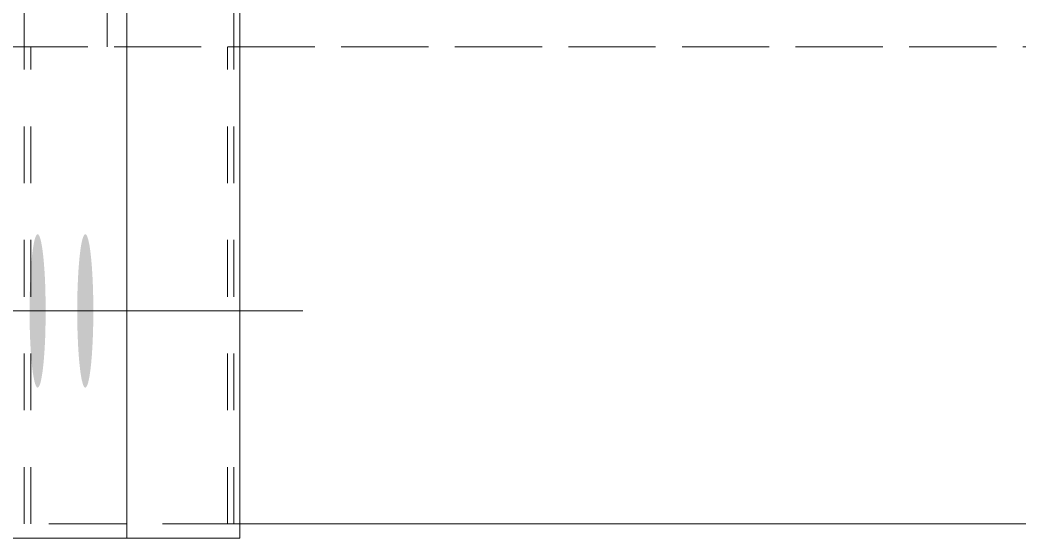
# Model space of a CAD drawing. Header units: millimetres. Extents: x 2 to 825, y 1 to 579.
# Drawn here: x 62.61 to 80.21, y 404.38 to 413.51 of the extents above; entities that cross this region are included whole.
import ezdxf

# ---------------------------------------------------------------- set-up
doc = ezdxf.new("R2010")
doc.units = ezdxf.units.MM
doc.linetypes.add('XKITLINE00', pattern=[0])
doc.linetypes.add('XKITLINE01', pattern=[4, 1, -1, 1, -1])
doc.layers.add('Bolt', color=3, linetype='Continuous', lineweight=0)
doc.layers.add('Part', color=2, linetype='Continuous', lineweight=0)

# ---------------------------------------------------------------- blocks, each defined once
blk = doc.blocks.new('*A42')
at = {"layer": 'Bolt'}
for points in [[(63.066, 408.351), (63.066, 408.318), (63.066, 408.285), (63.066, 408.252), (63.065, 408.219), (63.065, 408.186), (63.064, 408.153), (63.063, 408.12), (63.063, 408.088), (63.062, 408.056), (63.061, 408.024), (63.06, 407.992), (63.059, 407.96), (63.058, 407.929), (63.057, 407.898), (63.055, 407.867), (63.054, 407.837), (63.053, 407.807), (63.051, 407.777), (63.049, 407.747), (63.048, 407.718), (63.046, 407.69), (63.044, 407.662), (63.042, 407.634), (63.04, 407.606), (63.038, 407.58), (63.036, 407.553), (63.034, 407.527), (63.032, 407.502), (63.03, 407.477), (63.027, 407.453), (63.025, 407.429), (63.022, 407.406), (63.02, 407.384), (63.017, 407.362), (63.014, 407.34), (63.012, 407.32), (63.009, 407.3), (63.006, 407.28), (63.003, 407.261), (63, 407.243), (62.997, 407.226), (62.994, 407.209), (62.991, 407.193), (62.988, 407.178), (62.985, 407.163), (62.982, 407.15), (62.979, 407.137), (62.976, 407.124), (62.972, 407.113), (62.969, 407.102), (62.966, 407.092), (62.962, 407.083), (62.959, 407.074), (62.956, 407.067), (62.952, 407.06), (62.949, 407.054), (62.945, 407.048), (62.942, 407.044), (62.938, 407.04), (62.935, 407.037), (62.932, 407.035), (62.928, 407.034), (62.925, 407.034), (62.921, 407.034), (62.918, 407.035), (62.914, 407.037), (62.911, 407.04), (62.907, 407.044), (62.904, 407.048), (62.9, 407.054), (62.897, 407.06), (62.894, 407.067), (62.89, 407.074), (62.887, 407.083), (62.883, 407.092), (62.88, 407.102), (62.877, 407.113), (62.874, 407.124), (62.87, 407.137), (62.867, 407.15), (62.864, 407.163), (62.861, 407.178), (62.858, 407.193), (62.855, 407.209), (62.852, 407.226), (62.849, 407.243), (62.846, 407.261), (62.843, 407.28), (62.84, 407.3), (62.837, 407.32), (62.835, 407.34), (62.832, 407.362), (62.829, 407.384), (62.827, 407.406), (62.824, 407.429), (62.822, 407.453), (62.82, 407.477), (62.817, 407.502), (62.815, 407.527), (62.813, 407.553), (62.811, 407.58), (62.809, 407.606), (62.807, 407.634), (62.805, 407.662), (62.803, 407.69), (62.801, 407.718), (62.8, 407.747), (62.798, 407.777), (62.797, 407.807), (62.795, 407.837), (62.794, 407.867), (62.792, 407.898), (62.791, 407.929), (62.79, 407.96), (62.789, 407.992), (62.788, 408.024), (62.787, 408.056), (62.786, 408.088), (62.786, 408.12), (62.785, 408.153), (62.785, 408.186), (62.784, 408.219), (62.784, 408.252), (62.783, 408.285), (62.783, 408.318), (62.783, 408.351), (62.783, 408.384), (62.783, 408.417), (62.783, 408.45), (62.783, 408.483), (62.784, 408.516), (62.784, 408.549), (62.785, 408.582), (62.785, 408.615), (62.786, 408.647), (62.786, 408.68), (62.787, 408.712), (62.788, 408.744), (62.789, 408.776), (62.79, 408.807), (62.791, 408.839), (62.792, 408.87), (62.794, 408.9), (62.795, 408.931), (62.797, 408.961), (62.798, 408.991), (62.8, 409.02), (62.801, 409.049), (62.803, 409.078), (62.805, 409.106), (62.807, 409.134), (62.809, 409.161), (62.811, 409.188), (62.813, 409.214), (62.815, 409.24), (62.817, 409.266), (62.82, 409.29), (62.822, 409.315), (62.824, 409.338), (62.827, 409.362), (62.829, 409.384), (62.832, 409.406), (62.835, 409.427), (62.837, 409.448), (62.84, 409.468), (62.843, 409.488), (62.846, 409.506), (62.849, 409.524), (62.852, 409.542), (62.855, 409.558), (62.858, 409.574), (62.861, 409.59), (62.864, 409.604), (62.867, 409.618), (62.87, 409.631), (62.874, 409.643), (62.877, 409.655), (62.88, 409.666), (62.883, 409.676), (62.887, 409.685), (62.89, 409.693), (62.894, 409.701), (62.897, 409.708), (62.9, 409.714), (62.904, 409.719), (62.907, 409.724), (62.911, 409.727), (62.914, 409.73), (62.918, 409.732), (62.921, 409.733), (62.925, 409.734), (62.928, 409.733), (62.932, 409.732), (62.935, 409.73), (62.938, 409.727), (62.942, 409.724), (62.945, 409.719), (62.949, 409.714), (62.952, 409.708), (62.956, 409.701), (62.959, 409.693), (62.962, 409.685), (62.966, 409.676), (62.969, 409.666), (62.972, 409.655), (62.976, 409.643), (62.979, 409.631), (62.982, 409.618), (62.985, 409.604), (62.988, 409.59), (62.991, 409.574), (62.994, 409.558), (62.997, 409.542), (63, 409.524), (63.003, 409.506), (63.006, 409.488), (63.009, 409.468), (63.012, 409.448), (63.014, 409.427), (63.017, 409.406), (63.02, 409.384), (63.022, 409.362), (63.025, 409.338), (63.027, 409.315), (63.03, 409.29), (63.032, 409.266), (63.034, 409.24), (63.036, 409.214), (63.038, 409.188), (63.04, 409.161), (63.042, 409.134), (63.044, 409.106), (63.046, 409.078), (63.048, 409.049), (63.049, 409.02), (63.051, 408.991), (63.053, 408.961), (63.054, 408.931), (63.055, 408.9), (63.057, 408.87), (63.058, 408.839), (63.059, 408.807), (63.06, 408.776), (63.061, 408.744), (63.062, 408.712), (63.063, 408.68), (63.063, 408.647), (63.064, 408.615), (63.065, 408.582), (63.065, 408.549), (63.066, 408.516), (63.066, 408.483), (63.066, 408.45), (63.066, 408.417), (63.066, 408.384)], [(63.905, 408.351), (63.905, 408.318), (63.905, 408.285), (63.905, 408.252), (63.904, 408.219), (63.904, 408.186), (63.903, 408.153), (63.903, 408.12), (63.902, 408.088), (63.901, 408.056), (63.9, 408.024), (63.899, 407.992), (63.898, 407.96), (63.897, 407.929), (63.896, 407.898), (63.895, 407.867), (63.893, 407.837), (63.892, 407.807), (63.89, 407.777), (63.889, 407.747), (63.887, 407.718), (63.885, 407.69), (63.883, 407.662), (63.881, 407.634), (63.88, 407.606), (63.877, 407.58), (63.875, 407.553), (63.873, 407.527), (63.871, 407.502), (63.869, 407.477), (63.866, 407.453), (63.864, 407.429), (63.861, 407.406), (63.859, 407.384), (63.856, 407.362), (63.854, 407.34), (63.851, 407.32), (63.848, 407.3), (63.845, 407.28), (63.842, 407.261), (63.84, 407.243), (63.837, 407.226), (63.834, 407.209), (63.83, 407.193), (63.827, 407.178), (63.824, 407.163), (63.821, 407.15), (63.818, 407.137), (63.815, 407.124), (63.811, 407.113), (63.808, 407.102), (63.805, 407.092), (63.802, 407.083), (63.798, 407.074), (63.795, 407.067), (63.791, 407.06), (63.788, 407.054), (63.785, 407.048), (63.781, 407.044), (63.778, 407.04), (63.774, 407.037), (63.771, 407.035), (63.767, 407.034), (63.764, 407.034), (63.76, 407.034), (63.757, 407.035), (63.753, 407.037), (63.75, 407.04), (63.746, 407.044), (63.743, 407.048), (63.74, 407.054), (63.736, 407.06), (63.733, 407.067), (63.729, 407.074), (63.726, 407.083), (63.723, 407.092), (63.719, 407.102), (63.716, 407.113), (63.713, 407.124), (63.71, 407.137), (63.706, 407.15), (63.703, 407.163), (63.7, 407.178), (63.697, 407.193), (63.694, 407.209), (63.691, 407.226), (63.688, 407.243), (63.685, 407.261), (63.682, 407.28), (63.679, 407.3), (63.677, 407.32), (63.674, 407.34), (63.671, 407.362), (63.669, 407.384), (63.666, 407.406), (63.664, 407.429), (63.661, 407.453), (63.659, 407.477), (63.657, 407.502), (63.654, 407.527), (63.652, 407.553), (63.65, 407.58), (63.648, 407.606), (63.646, 407.634), (63.644, 407.662), (63.642, 407.69), (63.641, 407.718), (63.639, 407.747), (63.637, 407.777), (63.636, 407.807), (63.634, 407.837), (63.633, 407.867), (63.632, 407.898), (63.63, 407.929), (63.629, 407.96), (63.628, 407.992), (63.627, 408.024), (63.626, 408.056), (63.626, 408.088), (63.625, 408.12), (63.624, 408.153), (63.624, 408.186), (63.623, 408.219), (63.623, 408.252), (63.623, 408.285), (63.622, 408.318), (63.622, 408.351), (63.622, 408.384), (63.622, 408.417), (63.622, 408.45), (63.623, 408.483), (63.623, 408.516), (63.623, 408.549), (63.624, 408.582), (63.624, 408.615), (63.625, 408.647), (63.626, 408.68), (63.626, 408.712), (63.627, 408.744), (63.628, 408.776), (63.629, 408.807), (63.63, 408.839), (63.632, 408.87), (63.633, 408.9), (63.634, 408.931), (63.636, 408.961), (63.637, 408.991), (63.639, 409.02), (63.641, 409.049), (63.642, 409.078), (63.644, 409.106), (63.646, 409.134), (63.648, 409.161), (63.65, 409.188), (63.652, 409.214), (63.654, 409.24), (63.657, 409.266), (63.659, 409.29), (63.661, 409.315), (63.664, 409.338), (63.666, 409.362), (63.669, 409.384), (63.671, 409.406), (63.674, 409.427), (63.677, 409.448), (63.679, 409.468), (63.682, 409.488), (63.685, 409.506), (63.688, 409.524), (63.691, 409.542), (63.694, 409.558), (63.697, 409.574), (63.7, 409.59), (63.703, 409.604), (63.706, 409.618), (63.71, 409.631), (63.713, 409.643), (63.716, 409.655), (63.719, 409.666), (63.723, 409.676), (63.726, 409.685), (63.729, 409.693), (63.733, 409.701), (63.736, 409.708), (63.74, 409.714), (63.743, 409.719), (63.746, 409.724), (63.75, 409.727), (63.753, 409.73), (63.757, 409.732), (63.76, 409.733), (63.764, 409.734), (63.767, 409.733), (63.771, 409.732), (63.774, 409.73), (63.778, 409.727), (63.781, 409.724), (63.785, 409.719), (63.788, 409.714), (63.791, 409.708), (63.795, 409.701), (63.798, 409.693), (63.802, 409.685), (63.805, 409.676), (63.808, 409.666), (63.811, 409.655), (63.815, 409.643), (63.818, 409.631), (63.821, 409.618), (63.824, 409.604), (63.827, 409.59), (63.83, 409.574), (63.834, 409.558), (63.837, 409.542), (63.84, 409.524), (63.842, 409.506), (63.845, 409.488), (63.848, 409.468), (63.851, 409.448), (63.854, 409.427), (63.856, 409.406), (63.859, 409.384), (63.861, 409.362), (63.864, 409.338), (63.866, 409.315), (63.869, 409.29), (63.871, 409.266), (63.873, 409.24), (63.875, 409.214), (63.877, 409.188), (63.88, 409.161), (63.881, 409.134), (63.883, 409.106), (63.885, 409.078), (63.887, 409.049), (63.889, 409.02), (63.89, 408.991), (63.892, 408.961), (63.893, 408.931), (63.895, 408.9), (63.896, 408.87), (63.897, 408.839), (63.898, 408.807), (63.899, 408.776), (63.9, 408.744), (63.901, 408.712), (63.902, 408.68), (63.903, 408.647), (63.903, 408.615), (63.904, 408.582), (63.904, 408.549), (63.905, 408.516), (63.905, 408.483), (63.905, 408.45), (63.905, 408.417), (63.905, 408.384)]]:
    blk.add_hatch(color=3, dxfattribs=at).paths.add_polyline_path(points, flags=17)
at = {"layer": 'Bolt', "color": 3, "linetype": 'XKITLINE00', "lineweight": 0}
for p, q in [((56.435, 408.384), (63.397, 408.384)), ((58.953, 408.384), (65.914, 408.384)), ((59.792, 408.384), (66.753, 408.384)), ((60.631, 408.384), (67.593, 408.384))]:
    blk.add_line(p, q, dxfattribs=at)
blk = doc.blocks.new('*A43')
at = {"layer": 'Part', "color": 7, "linetype": 'XKITLINE01', "lineweight": 0}
for p, q in [((62.69, 404.634), (62.69, 422.134)), ((66.382, 404.634), (66.382, 422.134)), ((62.806, 404.634), (62.806, 413.034)), ((62.806, 413.034), (258.38, 413.034)), ((66.266, 404.634), (66.266, 413.034)), ((66.487, 404.634), (62.69, 404.634))]:
    blk.add_line(p, q, dxfattribs=at)
at = {"layer": 'Part', "color": 2, "linetype": 'XKITLINE00', "lineweight": 0}
blk.add_line((258.38, 404.634), (66.487, 404.634), dxfattribs=at)
blk = doc.blocks.new('*A58')
at = {"layer": 'Part', "color": 7, "linetype": 'XKITLINE01', "lineweight": 0}
for p, q in [((64.15, 413.034), (64.15, 413.734)), ((205.271, 413.034), (59.246, 413.034)), ((59.124, 404.634), (205.512, 404.634))]:
    blk.add_line(p, q, dxfattribs=at)
blk = doc.blocks.new('*A63')
at = {"layer": 'Part', "color": 2, "linetype": 'XKITLINE00', "lineweight": 0}
for p, q in [((64.498, 404.384), (64.498, 422.384)), ((66.487, 404.384), (66.487, 422.384)), ((66.487, 404.384), (56.946, 404.384))]:
    blk.add_line(p, q, dxfattribs=at)

msp = doc.modelspace()

# ---------------------------------------------------------------- block references
at = {"lineweight": 0}
for name in ['*A63', '*A58', '*A42']:
    msp.add_blockref(name, (0, 0), dxfattribs=at)
at = {"layer": 'Part', "lineweight": 0}
msp.add_blockref('*A43', (0, 0), dxfattribs=at)

doc.saveas('drawing.dxf')
